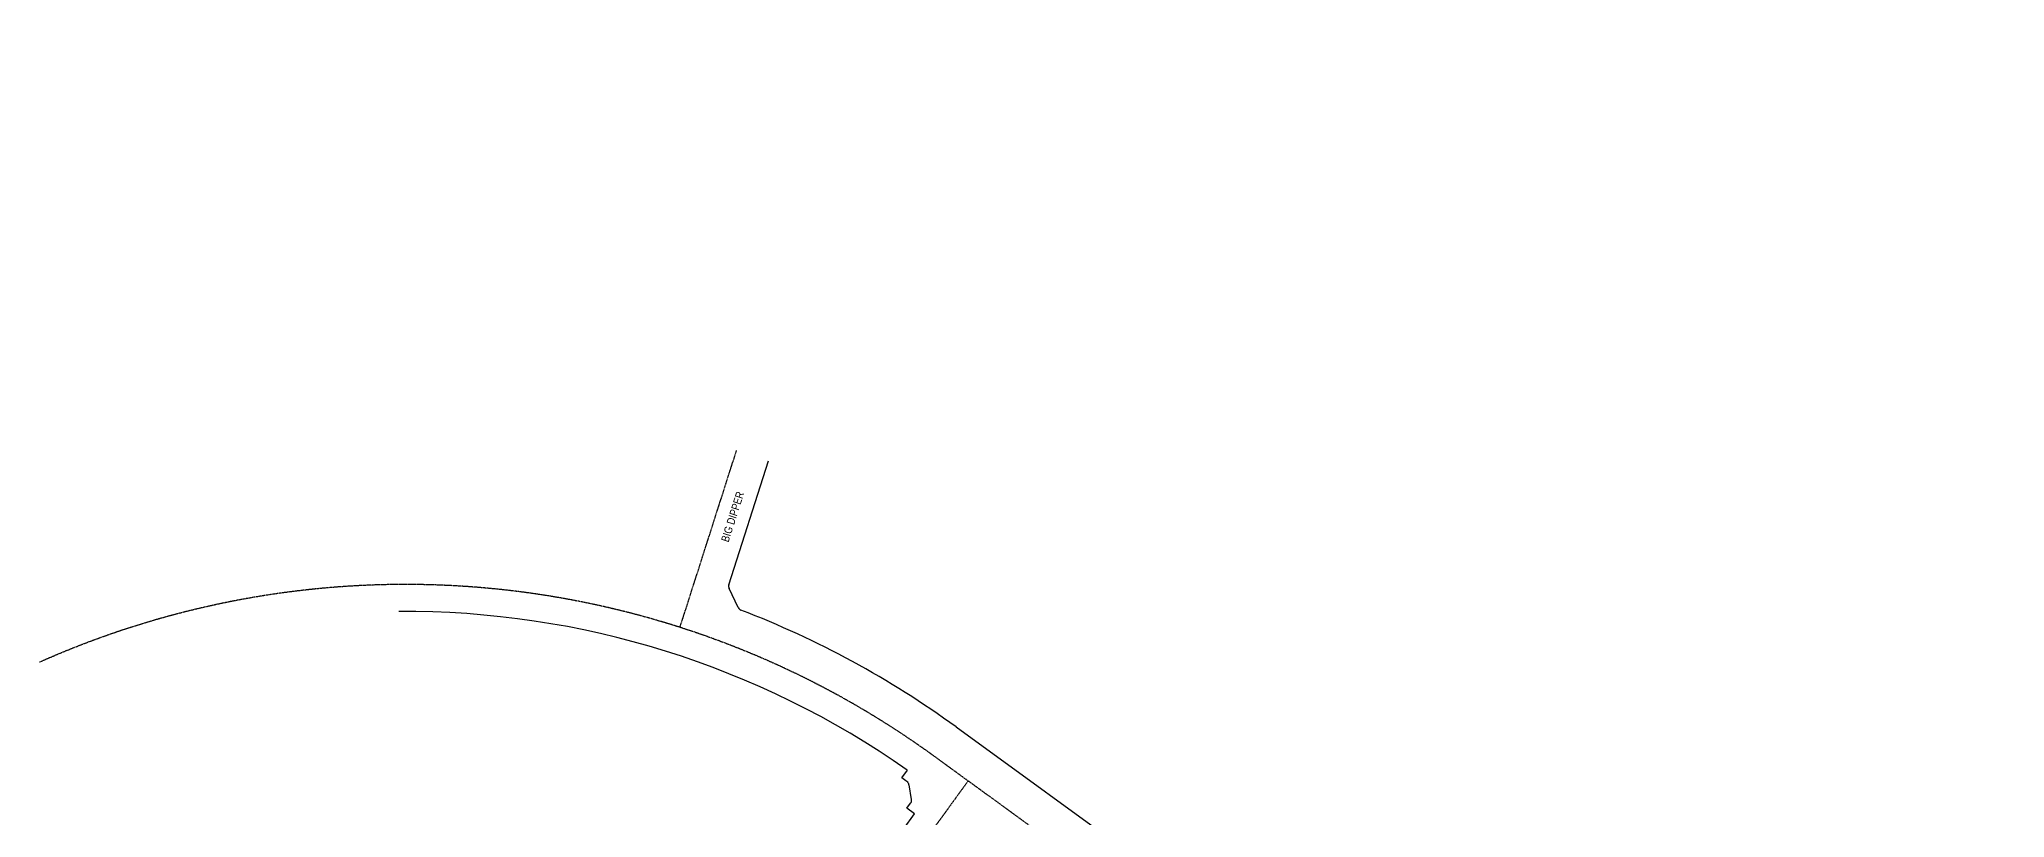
# Model space of a CAD drawing. Header units: feet. Extents: x 6119448 to 6122427, y 2195768 to 2198058.
# Drawn here: x 6119448 to 6121412, y 2197281 to 2198058 of the extents above; entities that cross this region are included whole.
import ezdxf
from ezdxf.enums import TextEntityAlignment as Align

# ---------------------------------------------------------------- set-up
doc = ezdxf.new("R2010")
doc.units = ezdxf.units.FT
doc.header["$MEASUREMENT"] = 0
doc.linetypes.add('CENTER2', pattern=[1.125, 0.75, -0.125, 0.125, -0.125])
for name, color, linetype in [('ANNOTATION', 7, 'Continuous'), ('CENTERLINES', 11, 'CENTER2'), ('RIGHT OF WAY', 2, 'Continuous')]:
    doc.layers.add(name, color=color, linetype=linetype)
doc.styles.add('St', font='x-opta1d.shx', dxfattribs={"height": 8})

msp = doc.modelspace()

# ---------------------------------------------------------------- linework, layer by layer
at = {"layer": 'CENTERLINES'}
for p, q in [((6120088.2, 2197471), (6120144.7, 2197647.6)), ((6120582.7, 2197167.7), (6120342.8, 2197342)), ((6120376.3, 2197317.7), (6120267.4, 2197167.7))]:
    msp.add_line(p, q, dxfattribs=at)
for centre, radius, start, end in [((6121129.2, 2197795.3), 775, 264, 19), ((6119813.8, 2196613.9), 900, 54, 114)]:
    msp.add_arc(centre, radius, start, end, dxfattribs=at)
at = {"layer": 'RIGHT OF WAY'}
for p, q in [((6120137, 2197513.7), (6120176.7, 2197637.4)), ((6120146.5, 2197490.8), (6120137.3, 2197510)), ((6120608.6, 2197194), (6120364.3, 2197371.5)), ((6120310, 2197320.6), (6120315.5, 2197328.3)), ((6120319.6, 2197299.1), (6120317.2, 2197313.7)), ((6120315.1, 2197290.3), (6120318.7, 2197295.4)), ((6120248, 2197181.8), (6120322.8, 2197284.8)), ((6120322.8, 2197284.8), (6120315.1, 2197290.3))]:
    msp.add_line(p, q, dxfattribs=at)
for centre, radius, start, end in [((6121129.2, 2197795.3), 808.5, 264, 19), ((6121129.2, 2197795.3), 741.5, 264, 19), ((6120141.8, 2197512.1), 5, 162.25, 205.6044), ((6120151, 2197492.9), 5, 205.6044, 249.0151), ((6119813.8, 2196613.9), 936.5, 54, 69.0151), ((6119813.8, 2196613.9), 873, 54.9257, 90.434), ((6119813.8, 2196613.9), 863.5, 54.5097, 54.9257), ((6120312.2, 2197312.9), 5, 9.4629, 54.5097), ((6120314.7, 2197298.3), 5, 324, 9.4629)]:
    msp.add_arc(centre, radius, start, end, dxfattribs=at)

# ---------------------------------------------------------------- texts
at = {"layer": 'ANNOTATION', "style": 'St', "width": 0.85}
msp.add_text('BIG DIPPER', height=8, rotation=72.25, dxfattribs=at).set_placement((6120140.8, 2197581.6), align=Align.MIDDLE_CENTER)

doc.saveas('drawing.dxf')
